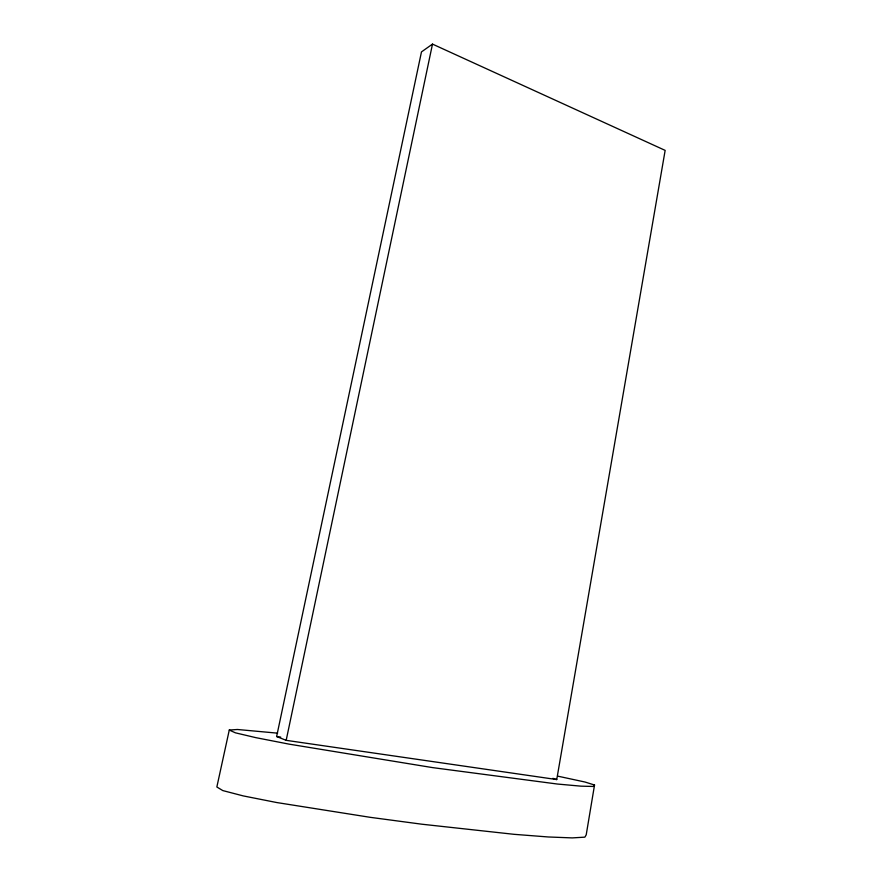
<?xml version="1.0" encoding="UTF-8"?>
<svg xmlns="http://www.w3.org/2000/svg" width="882" height="882" viewBox="0 0 882 882"><rect width="100%" height="100%" fill="white"/><g stroke="black" fill="none" stroke-linecap="round" stroke-linejoin="round"><path stroke-width="1.32" d="M557.6 776.116L584.998 782.025L594.534 785.024L586.21 834.857L584.876 837.15L572.231 837.9L548.35 836.974L514.03 834.317L421.839 824.207L370.231 817.327L276.739 802.543L243.245 795.906L222.793 790.581L216.851 786.976L229.276 730.042L237.434 729.491L277.587 733.163M556.74 779.556L665.149 150.381L432.489 44.1L421.475 51.906L276.639 736.514L286.176 740.34L556.74 779.556L552.904 778.343M286.176 740.34L432.489 44.1M594.534 785.024L593.354 786.457L580.973 786.16L557.457 784.043L432.566 767.605L288.987 744.121L255.736 737.628L235.351 732.81L229.276 730.042M276.639 736.514L280.708 737.109"/></g></svg>
